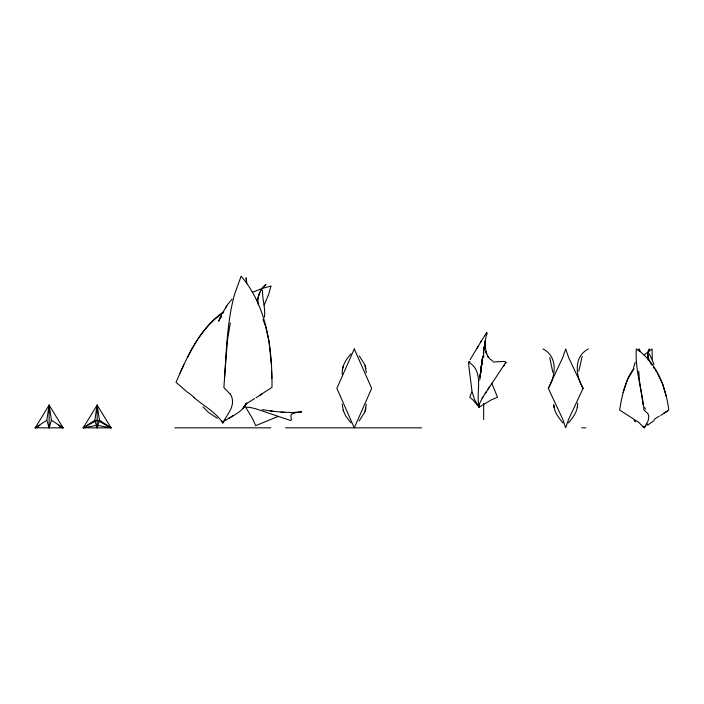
<?xml version="1.0" encoding="UTF-8"?>
<svg xmlns="http://www.w3.org/2000/svg" width="704" height="704" viewBox="0 0 704 704"><rect width="100%" height="100%" fill="white"/><g stroke="black" fill="none" stroke-linecap="round" stroke-linejoin="round"><path stroke-width="1.06" d="M638.722 371.175L639.531 381.234L643.174 404.958M262.53 290.479C262.284 299.429 265.628 308.185 264.431 317.205M577.667 403.181C577.958 410.863 573.197 417.322 568.48 422.902M480.366 342.672L486.737 332.341L484.59 345.682L485.399 340.842M234.494 294.536A24.165 3.37 -77.5 0 0 232.751 301.426C226.292 329.648 226.169 358.811 223.872 387.543L230.243 394.178M652.256 360.043L652.08 348.946L643.931 355.106M224.444 378.453L227.445 340.032L230.34 322.942M366.326 404.166L364.839 412.051L359.207 420.93M486.86 332.71L486.578 334.99M647.9 353.874L648.094 360.043M485.232 341.713L485.074 343.006L485.487 340.058L485.153 347.794L485.074 346.315L486.622 353.874L485.857 351.674L488.154 356.91L487.705 356.312L489.72 358.82L492.721 360.923M479.697 380.31L481.686 363.88M350.97 353.874C345.787 359.498 341.502 366.626 342.267 374.581M480.031 377.291L482.504 358.142M481.826 362.921L480.022 377.15L482.671 357.201L482.029 361.522M480.99 369.116L481.43 365.666M481.14 367.928L482.205 360.254M481.906 362.516L482.838 355.907M577.28 407.493L577.535 405.645M486.587 334.91L486.781 333.626M46.807 420.244L49.13 405.082L63.061 427.83L35.2 427.83L49.13 405.082L51.454 420.244L49.13 427.83L46.807 420.244L35.2 427.83L38.412 427.249M94.829 420.244L97.152 405.082L111.082 427.83L83.222 427.83L97.152 405.082L99.466 420.244L97.152 427.83L94.829 420.244L83.222 427.83L97.152 425.304L111.082 427.83L99.466 420.244M484.933 343.578L485.355 341.035L484.537 345.717L484.986 343.174M578.82 371.131L582.182 356.347M483.331 352.81L483.974 348.964M483.736 350.574L483.877 349.756M483.762 350.451L484.475 346.034M484.018 348.682L484.493 345.919M484.986 343.138L484.035 348.806L484.194 347.899M484.431 346.57L485.056 343.138M633.626 368.667C624.888 380.679 622.09 395.674 619.617 410.001L638.554 422.259L644.213 427.83L648.234 420.587L648.798 416.126A20.935 11.185 0.2 0 0 647.627 413.318M480.286 374.026L480.586 372.856M633.574 367.567L635.21 362.358M648.102 352.642L649.431 348.946C646.008 354.077 648.666 360.439 651.816 364.971M342.61 368.667L343.376 365.71M365.182 411.066L365.948 408.109M623.154 392.577L627.713 379.104L634.04 368.667M256.846 300.696L259.961 292.345M234.485 294.483L241.129 276.17C267.124 306.566 272.272 348.832 271.99 387.358L259.926 395.164M493.134 361.997L504.09 361.425L505.991 362.146L482.926 397.003L479.547 403.638L479.028 407.185L490.987 400.048L497.526 397.241L491.814 383.266M505.991 362.146L505.366 363.537M471.627 392.093L469.77 397.241L473.044 400.048L479.028 407.185L474.619 399.802L472.032 391.433L468.855 366.265L468.609 362.146L469.911 361.425M223.687 311.661C199.716 328.486 187.273 356.259 176.044 382.298L187.299 392.154M588.368 348.946C573.109 356.946 575.784 375.892 583.088 388.388L568.665 419.206L565.699 427.83L562.734 419.206L548.31 388.388C555.623 375.892 558.298 356.946 543.039 348.946M548.856 387.156L562.734 357.579L565.699 348.946L568.665 357.579L583.088 388.388M180.03 373.076L183.832 364.795M221.619 314.882L218.53 321.244L221.575 315.841L219.806 318.604L221.223 316.545M264.202 304.964L268.497 294.782L271.022 286L262.486 288.376L252.534 292.213M187.475 357.377C196.099 340.085 207.205 323.25 223.67 312.514M223.054 312.03L227.621 304.568L232.056 299.103M225.113 420.64L229.689 417.718L229.055 418.088C235.602 414.418 242.88 410.731 246.277 403.612M481.571 340.56L476.854 348.524M482.064 398.49L482.926 397.012M470.131 359.594L478.166 346.386M503.677 366.265L504.645 364.751M226.776 305.809L225.386 307.974M485.126 393.492L486.473 391.433M487.96 389.215L489.553 386.866M261.14 290.303L262.064 288.957M245.194 405.478L242.942 408.522L244.772 406.111M246.84 402.899L244.992 405.328L246.426 403.462M225.13 419.681L222.807 423.025C215.776 412.042 203.597 405.874 193.934 397.514M262.522 288.288L265.998 284.346C259.838 289.08 256.846 297.211 258.359 304.814M645.867 425.603L644.213 427.83L643.306 426.158M654.148 420.605L647.574 425.181M647.038 424.486L647.689 423.931M653.998 419.47L659.252 416.126M663.643 413.336L668.8 410.001C665.843 386.927 656.524 362.217 636.346 348.946C634.806 369.574 642.118 389.611 643.958 410.001L647.522 413.336M245.872 404.078L254.654 398.508M232.434 416.161L232.945 415.853L231.097 416.97M35.2 427.83L39.846 425.304M83.222 427.83L97.152 420.244L111.082 427.83M278.256 416.39L255.614 425.682L252.806 419.135L245.67 407.185L249.982 407.396L255.842 408.804L290.699 420.552L291.421 419.769L290.849 415.686L291.966 414.014L295.522 412.729L301.77 411.805L290.233 412.738M289.898 412.35L281.046 412.289L285.19 412.474L270.618 410.995L273.187 411.365M174.794 427.83L270.829 427.83M285.569 427.83L421.555 427.83M581.794 427.83L585.869 427.83M271.77 411.162L262.187 409.596M59.849 427.249L63.061 427.83L51.454 420.244M58.414 425.304L63.061 427.83M217.316 418.282L208.305 412.254L202.981 406.842M634.885 421.256L635.545 421.846M634.19 420.508L634.612 420.966M359.207 355.846L364.839 364.725L366.326 372.61M350.97 422.902L345.708 415.994L343.121 410.08M562.918 422.902C558.527 417.586 553.854 411.655 553.784 404.413M653.497 367.435L654.377 368.667M655.266 369.908L656.154 371.175M657.061 372.504L662.534 383.61L666.16 396.282M651.64 358.917L649.282 353.839M221.663 420.781L222.807 423.025C226.45 415.237 234.247 407.924 232.197 398.596A43.454 23.047 0.7 0 0 230.393 394.152M652.282 360.263L653.99 364.496M479.028 407.185C475.526 392.401 484.818 371.589 468.609 362.146M263.006 319.502L265.461 326.022M640.138 351.41L638.986 348.946L639.998 351.41M644.758 407.563L645.33 409.103M265.725 326.858L269.157 341.898L271.242 363.466M549.745 357.579L552.798 372.363M365.182 365.71L365.948 368.667M343.376 411.066L342.241 404.166M553.863 405.645L554.127 407.493M246.805 283.219L246.145 277.825L246.532 283.122M271.577 370.594L271.832 378.541M483.648 351.076L483.648 357.597M483.648 403.225L483.648 419.522M97.152 405.082L97.152 427.83M49.13 405.082L49.13 427.83M194.322 397.47A43.886 4.55 37.6 0 1 188.03 392.401M262.407 393.738A41.694 0.669 -32.2 0 1 256.045 397.778M667.515 411.074A20.935 0.458 -32.1 0 1 660.722 415.422M354.279 348.946L336.89 388.388L354.279 427.83L371.668 388.388L354.279 348.946M245.529 404.844L243.452 407.942L245.529 404.844"/></g></svg>
